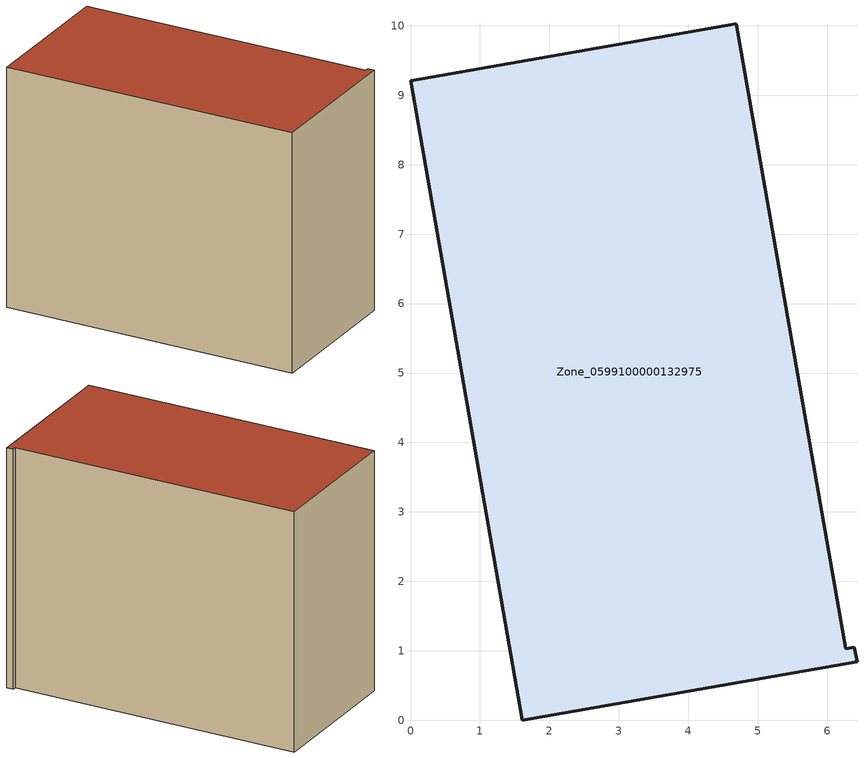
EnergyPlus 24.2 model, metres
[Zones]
Zone_0599100000132975
 floor ground (C_G): 1.61,0 0,9.21 4.69,10.03 6.27,1.03 6.39,1.05 6.43,0.84 z0
 wall outside (C_F): 1.61,0 6.43,0.84 6.39,1.05 6.27,1.03 4.69,10.03 0,9.21 1.61,0 z0:7.59
 roof outside (C_R): 0,9.21 1.61,0 6.43,0.84 6.39,1.05 6.27,1.03 4.69,10.03 z7.59
[BUILDING]
Pand.0599100000132975: North Axis=0; Terrain=City; Loads Convergence Tolerance Value=0.04; Temperature Convergence Tolerance Value=0.4; Solar Distribution=FullExterior; Maximum Number of Warmup Days=25; Minimum Number of Warmup Days=1
[Site:Location]
Rotterdam.The.Hague.AP_ZH_NLD Design_Conditions: Latitude=51.96; Longitude=4.45; Time Zone=1; Elevation=-4.5
[SITE:GROUNDTEMPERATURE:BUILDINGSURFACE]
18, 18, 18, 18, 18, 18, 18, 18, 18, 18, 18, 18
[MATERIAL] Thermal Absorptance=0.9; Solar Absorptance=0.7; Visible Absorptance=0.7
Name | Roughness | Thickness | Conductivity | Density | Specific Heat
G.TC.1946 | MediumSmooth | 0.15 | 1 | 540 | 1210
F.TC.1946 | Rough | 0.3 | 0.857143 | 1920 | 840
R.TC.1946 | MediumRough | 0.2 | 0.909091 | 1500 | 1000
[CONSTRUCTION]
C_G: G.TC.1946
C_F: F.TC.1946
C_R: R.TC.1946
[ZONE]
Zone_0599100000132975: Type=1; Multiplier=1; Ceiling Height=Autocalculate; Volume=Autocalculate; Floor Area=autocalculate; Part of Total Floor Area=Yes
[ZONEINFILTRATION:DESIGNFLOWRATE]
Infil_Zone_0599100000132975: Zone or ZoneList or Space or SpaceList=Zone_0599100000132975; Schedule=AlwaysOn; Design Flow Rate Calculation Method=Flow/Area; Flow Rate per Floor Area=0.003; Constant Term Coefficient=1; Temperature Term Coefficient=0; Velocity Term Coefficient=0; Velocity Squared Term Coefficient=0
[HVACTEMPLATE:ZONE:IDEALLOADSAIRSYSTEM]
Zone_0599100000132975: Maximum Heating Supply Air Temperature=50; Minimum Cooling Supply Air Temperature=13; Maximum Heating Supply Air Humidity Ratio=0.0156; Minimum Cooling Supply Air Humidity Ratio=0.0077; Heating Limit=NoLimit; Cooling Limit=NoLimit; Dehumidification Control Type=ConstantSensibleHeatRatio; Cooling Sensible Heat Ratio=0.7; Dehumidification Setpoint=60; Humidification Control Type=None; Humidification Setpoint=30; Outdoor Air Method=None; Outdoor Air Flow Rate per Person=0.00944; Outdoor Air Flow Rate per Zone Floor Area=0; Outdoor Air Flow Rate per Zone=0; Demand Controlled Ventilation Type=None; Outdoor Air Economizer Type=NoEconomizer; Heat Recovery Type=None; Sensible Heat Recovery Effectiveness=0.7; Latent Heat Recovery Effectiveness=0.65
[ZONECONTROL:THERMOSTAT]
ThermostatControl_Zone_0599100000132975: Zone or ZoneList=Zone_0599100000132975; Control Type Schedule=DualSetpointControlType; Control 1=Thermostat_Zone_0599100000132975; Temperature Difference Between Cutout And Setpoint=0
[THERMOSTATSETPOINT:DUALSETPOINT]
Thermostat_Zone_0599100000132975: Heating Setpoint Temperature Schedule=HeatingSetpoint_Zone_0599100000132975; Cooling Setpoint Temperature Schedule=CoolingSetpoint_Zone_0599100000132975
[SCHEDULE:COMPACT]
HeatingSetpoint_Zone_0599100000132975: Through: 12/31, For: AllDays, Until: 24:00, 21
CoolingSetpoint_Zone_0599100000132975: Through: 12/31, For: AllDays, Until: 24:00, 24
DualSetpointControlType: Through: 12/31, For: AllDays, Until: 24:00, 4
AlwaysOn: Through: 12/31, For: AllDays, Until: 24:00, 1
